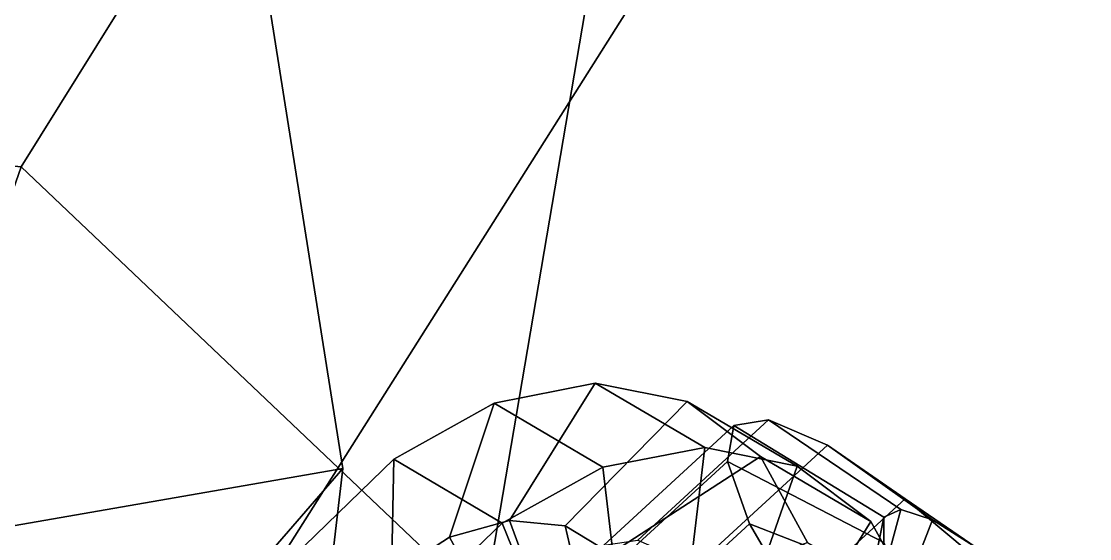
# Model space of a CAD drawing. Header units: metres. Extents: x -219 to 389, y -251 to 301.
# Drawn here: x 90.07 to 121.76, y 145.79 to 161.13 of the extents above; entities that cross this region are included whole.
import ezdxf

# ---------------------------------------------------------------- set-up
doc = ezdxf.new("R2010")
doc.units = ezdxf.units.M

msp = doc.modelspace()

# ---------------------------------------------------------------- linework, layer by layer
at = {"layer": 'Breeder_2Pdcel', "color": 3}
for points in [[(107.0934, 150.3972, 203.4058), (104.0893, 149.8074, 205.7056), (102.7706, 145.827, 202.5949), (104.5481, 146.3279, 201.295)], [(110.3381, 148.4848, 207.1802), (107.3201, 147.9032, 209.4638), (104.0893, 149.8074, 205.7056), (107.0934, 150.3972, 203.4058)], [(109.821, 149.8502, 200.7678), (107.0934, 150.3972, 203.4058), (104.5481, 146.3279, 201.295), (106.1991, 146.1615, 199.7657)], [(113.0795, 147.9296, 204.5583), (110.3381, 148.4848, 207.1802), (107.0934, 150.3972, 203.4058), (109.821, 149.8502, 200.7678)], [(104.0893, 149.8074, 205.7056), (101.1133, 148.1428, 207.4366), (101.0467, 144.7076, 203.5353), (102.7706, 145.827, 202.5949)], [(107.3201, 147.9032, 209.4638), (104.3302, 146.2467, 211.1787), (101.1133, 148.1428, 207.4366), (104.0893, 149.8074, 205.7056)], [(111.9948, 148.2193, 198.0566), (109.821, 149.8502, 200.7678), (106.1991, 146.1615, 199.7657), (107.5562, 145.3463, 198.1603)], [(115.2672, 146.2905, 201.8632), (113.0795, 147.9296, 204.5583), (109.821, 149.8502, 200.7678), (111.9948, 148.2193, 198.0566)], [(112.227, 149.3049, 778.2776), (111.2056, 149.1379, 781.9793), (107.3473, 145.592, 780.7712), (108.3523, 145.7441, 777.0645)], [(113.977, 148.5576, 774.9327), (112.227, 149.3049, 778.2776), (108.3523, 145.7441, 777.0645), (110.086, 144.9817, 773.7144)], [(116.1564, 146.648, 780.6657), (115.6571, 146.4194, 782.8506), (111.2056, 149.1379, 781.9793), (112.227, 149.3049, 778.2776)], [(117.0982, 146.3393, 778.6447), (116.1564, 146.648, 780.6657), (112.227, 149.3049, 778.2776), (113.977, 148.5576, 774.9327)], [(111.2056, 149.1379, 781.9793), (111.0134, 148.0748, 785.6628), (107.1714, 144.5439, 784.4598), (107.3473, 145.592, 780.7712)], [(115.6571, 146.4194, 782.8506), (115.6501, 145.6744, 784.9786), (111.0134, 148.0748, 785.6628), (111.2056, 149.1379, 781.9793)], [(109.72, 143.2796, 207.3112), (107.9203, 142.7917, 208.5854), (107.3201, 147.9032, 209.4638), (110.3381, 148.4848, 207.1802)], [(111.3931, 143.1001, 205.8076), (109.72, 143.2796, 207.3112), (110.3381, 148.4848, 207.1802), (113.0795, 147.9296, 204.5583)], [(116.2815, 146.9698, 772.2839), (113.977, 148.5576, 774.9327), (110.086, 144.9817, 773.7144), (112.3741, 143.3789, 771.0605)], [(118.3882, 145.5265, 776.9914), (117.0982, 146.3393, 778.6447), (113.977, 148.5576, 774.9327), (116.2815, 146.9698, 772.2839)], [(104.3302, 146.2467, 211.1787), (101.6693, 143.6857, 212.1525), (98.4662, 145.5736, 208.4265), (101.1133, 148.1428, 207.4366)], [(101.1133, 148.1428, 207.4366), (98.4662, 145.5736, 208.4265), (99.5518, 143.0809, 204.0219), (101.0467, 144.7076, 203.5353)], [(111.0134, 148.0748, 785.6628), (111.6668, 146.2243, 788.9564), (107.8412, 142.7086, 787.7585), (107.1714, 144.5439, 784.4598)], [(113.3927, 145.6671, 195.5456), (111.9948, 148.2193, 198.0566), (107.5562, 145.3463, 198.1603), (108.4822, 143.9662, 196.6394)], [(115.6501, 145.6744, 784.9786), (116.1357, 144.4862, 786.8346), (111.6668, 146.2243, 788.9564), (111.0134, 148.0748, 785.6628)], [(116.679, 143.7301, 199.3683), (115.2672, 146.2905, 201.8632), (111.9948, 148.2193, 198.0566), (113.3927, 145.6671, 195.5456)], [(107.9203, 142.7917, 208.5854), (106.1744, 141.6853, 209.5001), (104.3302, 146.2467, 211.1787), (107.3201, 147.9032, 209.4638)], [(112.7723, 142.2719, 204.228), (111.3931, 143.1001, 205.8076), (113.0795, 147.9296, 204.5583), (115.2672, 146.2905, 201.8632)], [(118.0983, 145.4502, 770.9922), (116.2815, 146.9698, 772.2839), (112.3741, 143.3789, 771.0605), (114.1746, 141.8443, 769.7637)], [(120.2138, 144.0009, 775.7194), (118.3882, 145.5265, 776.9914), (116.2815, 146.9698, 772.2839), (118.0983, 145.4502, 770.9922)], [(114.7759, 141.5275, 780.9449), (114.6134, 141.2758, 782.2027), (115.6571, 146.4194, 782.8506), (116.1564, 146.648, 780.6657)], [(114.6134, 141.2758, 782.2027), (114.7362, 140.741, 783.3799), (115.6501, 145.6744, 784.9786), (115.6571, 146.4194, 782.8506)], [(115.205, 141.4737, 779.7324), (114.7759, 141.5275, 780.9449), (116.1564, 146.648, 780.6657), (117.0982, 146.3393, 778.6447)], [(106.1744, 141.6853, 209.5001), (104.6574, 140.0717, 209.961), (101.6693, 143.6857, 212.1525), (104.3302, 146.2467, 211.1787)], [(104.5481, 146.3279, 201.295), (102.7706, 145.827, 202.5949), (105.1247, 141.5159, 204.3645), (106.1621, 141.9541, 203.6947)], [(106.1991, 146.1615, 199.7657), (104.5481, 146.3279, 201.295), (106.1621, 141.9541, 203.6947), (107.1651, 142.0136, 202.8627)], [(107.5562, 145.3463, 198.1603), (106.1991, 146.1615, 199.7657), (107.1651, 142.0136, 202.8627), (108.034, 141.6917, 201.9526)], [(111.6668, 146.2243, 788.9564), (113.097, 143.7746, 791.5283), (109.2877, 140.2739, 790.3356), (107.8412, 142.7086, 787.7585)], [(116.1357, 144.4862, 786.8346), (117.0642, 142.9728, 788.2302), (113.097, 143.7746, 791.5283), (111.6668, 146.2243, 788.9564)], [(113.7204, 140.8788, 202.7328), (112.7723, 142.2719, 204.228), (115.2672, 146.2905, 201.8632), (116.679, 143.7301, 199.3683)], [(115.8556, 141.1224, 778.6857), (115.205, 141.4737, 779.7324), (117.0982, 146.3393, 778.6447), (118.3882, 145.5265, 776.9914)], [(102.7706, 145.827, 202.5949), (101.0467, 144.7076, 203.5353), (104.1568, 140.7395, 204.8033), (105.1247, 141.5159, 204.3645)]]:
    msp.add_3dface(points, dxfattribs=at)
at = {"layer": 'Breeder_Leaf', "color": 3}
for points in [[(114.3172, 171.3795, 125.9682), (172.1824, 204.3112, 137.9653), (157.5885, 153.1152, 153.5168)], [(114.3172, 171.3795, 125.9682), (157.5885, 153.1152, 153.5168), (172.1824, 204.3112, 137.9653)], [(87.06319, 128.2992, 136.5122), (65.8543, 202.6315, 116.2959), (114.3172, 171.3795, 125.9682)], [(87.06319, 128.2992, 136.5122), (114.3172, 171.3795, 125.9682), (65.8543, 202.6315, 116.2959)], [(91.265, 200.4314, 157.1218), (49.1684, 139.0952, 138.5596), (45.3418, 190.2482, 129.6943)], [(91.265, 200.4314, 157.1218), (45.3418, 190.2482, 129.6943), (49.1684, 139.0952, 138.5596)], [(49.1684, 139.0952, 138.5596), (91.265, 200.4314, 157.1218), (99.5993, 147.8604, 160.175)], [(49.1684, 139.0952, 138.5596), (99.5993, 147.8604, 160.175), (91.265, 200.4314, 157.1218)], [(60.02477, 159.8766, 242.3153), (111.9802, 191.9617, 228.6958), (90.05869, 156.8103, 248.4344)], [(60.02477, 159.8766, 242.3153), (90.05869, 156.8103, 248.4344), (111.9802, 191.9617, 228.6958)], [(111.9802, 191.9617, 228.6958), (103.7856, 143.7781, 271.6883), (90.05869, 156.8103, 248.4344)], [(111.9802, 191.9617, 228.6958), (90.05869, 156.8103, 248.4344), (103.7856, 143.7781, 271.6883)], [(157.5885, 153.1152, 153.5168), (87.06319, 128.2992, 136.5122), (114.3172, 171.3795, 125.9682)], [(157.5885, 153.1152, 153.5168), (114.3172, 171.3795, 125.9682), (87.06319, 128.2992, 136.5122)], [(90.05869, 156.8103, 248.4344), (103.7856, 143.7781, 271.6883), (74.797, 112.9948, 247.8725)], [(90.05869, 156.8103, 248.4344), (74.797, 112.9948, 247.8725), (103.7856, 143.7781, 271.6883)], [(87.06319, 128.2992, 136.5122), (157.5885, 153.1152, 153.5168), (133.0502, 106.0295, 158.3431)], [(87.06319, 128.2992, 136.5122), (133.0502, 106.0295, 158.3431), (157.5885, 153.1152, 153.5168)], [(99.5993, 147.8604, 160.175), (52.5317, 93.6159, 146.559), (49.1684, 139.0952, 138.5596)], [(99.5993, 147.8604, 160.175), (49.1684, 139.0952, 138.5596), (52.5317, 93.6159, 146.559)], [(99.5993, 147.8604, 160.175), (94.4379, 103.7064, 160.8008), (52.5317, 93.6159, 146.559)], [(99.5993, 147.8604, 160.175), (52.5317, 93.6159, 146.559), (94.4379, 103.7064, 160.8008)]]:
    msp.add_3dface(points, dxfattribs=at)

doc.saveas('drawing.dxf')
